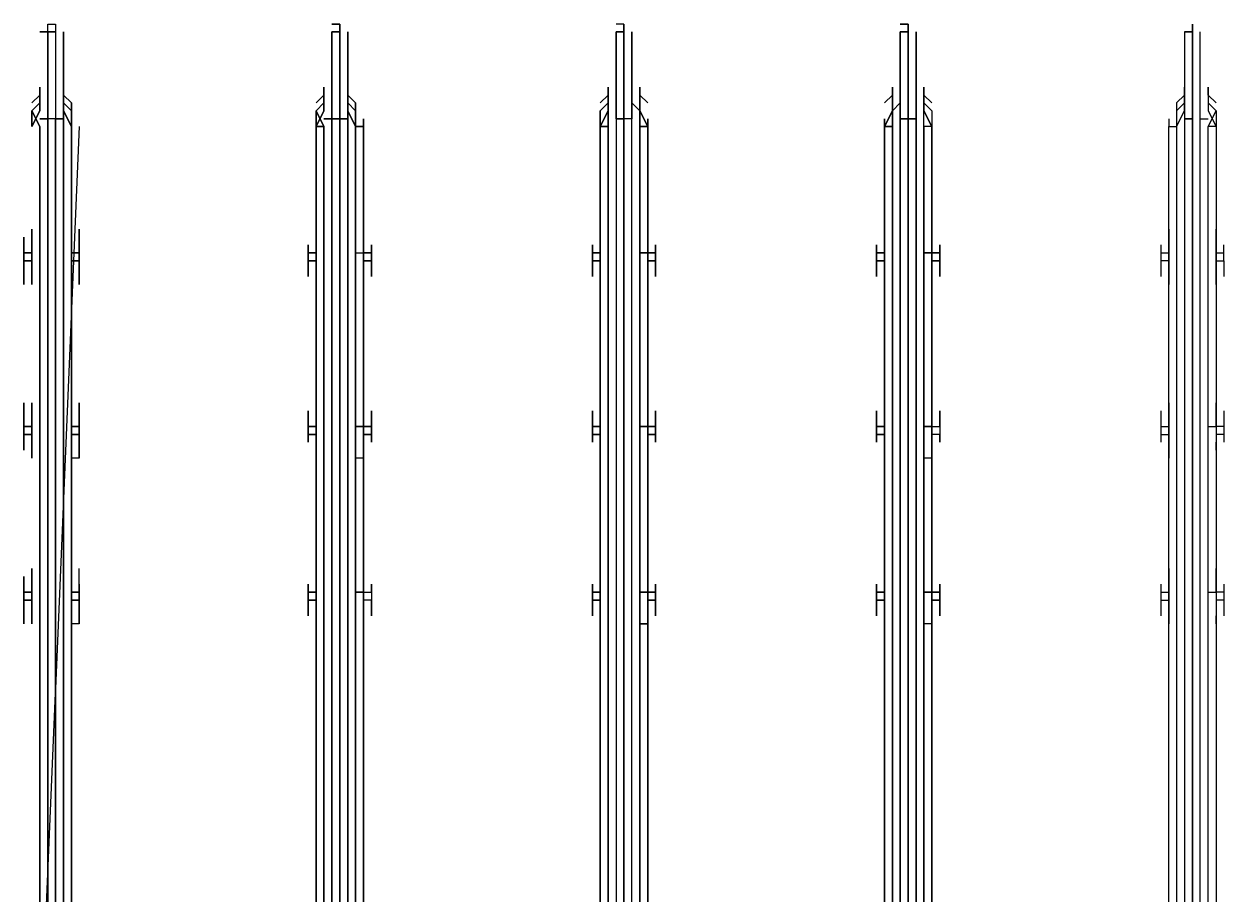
# Model space of a CAD drawing. Header units: metres. Extents: x 531689 to 532245, y 2673919 to 2674172.
# Drawn here: x 532023.4661 to 532023.6763, y 2674041.6065 to 2674041.759 of the extents above; entities that cross this region are included whole.
import ezdxf

# ---------------------------------------------------------------- set-up
doc = ezdxf.new("R2010")
doc.units = ezdxf.units.M
doc.header["$MEASUREMENT"] = 0
doc.linetypes.add('PDF_IMPORT', pattern=[1, 0.8, -0.2])
doc.layers.add('IDT', color=7, linetype='Continuous')

# ---------------------------------------------------------------- blocks, each defined once
blk = doc.blocks.new('IDT')
at = {"layer": 'IDT', "color": 0, "lineweight": 25}
for p, q in [((17.35591, 8.71559), (17.35591, 8.5178)), ((17.3573, 8.5178), (17.3573, 8.71559)), ((17.35868, 8.71559), (17.35868, 8.51642)), ((17.36006, 8.71559), (17.36006, 8.51642)), ((17.36006, 8.51642), (17.36006, 8.71559)), ((17.36145, 8.51642), (17.36145, 8.71559)), ((17.36283, 8.5178), (17.36283, 8.71559)), ((17.36421, 8.71559), (17.36421, 8.5178)), ((17.40571, 8.71559), (17.40571, 8.5178)), ((17.40709, 8.5178), (17.40709, 8.71559)), ((17.40847, 8.51642), (17.40847, 8.71559)), ((17.40986, 8.71559), (17.40986, 8.51642)), ((17.40986, 8.51642), (17.40986, 8.71559)), ((17.41124, 8.51642), (17.41124, 8.71559)), ((17.41262, 8.5178), (17.41262, 8.71559)), ((17.41401, 8.71559), (17.41401, 8.5178)), ((17.45688, 8.71559), (17.45688, 8.5178)), ((17.45688, 8.5178), (17.45688, 8.71559)), ((17.45688, 8.5178), (17.45688, 8.71559)), ((17.45688, 8.71559), (17.45688, 8.5178)), ((17.45827, 8.51642), (17.45827, 8.71559)), ((17.45827, 8.71559), (17.45827, 8.51642)), ((17.45965, 8.51642), (17.45965, 8.71559)), ((17.45965, 8.71559), (17.45965, 8.51642)), ((17.46103, 8.71559), (17.46103, 8.51642)), ((17.46103, 8.51642), (17.46103, 8.71559)), ((17.46103, 8.51642), (17.46103, 8.71559)), ((17.46103, 8.71559), (17.46103, 8.51642)), ((17.46242, 8.5178), (17.46242, 8.71559)), ((17.46242, 8.71559), (17.46242, 8.5178)), ((17.25633, 8.5178), (17.25633, 8.71144)), ((17.25771, 8.71144), (17.25771, 8.5178)), ((17.25909, 8.71144), (17.25909, 8.51642)), ((17.26048, 8.71144), (17.26048, 8.51642)), ((17.26048, 8.51642), (17.26048, 8.71144)), ((17.26186, 8.51642), (17.26186, 8.71144)), ((17.26324, 8.5178), (17.26324, 8.71144)), ((17.26463, 8.71144), (17.26463, 8.5178)), ((17.30612, 8.71144), (17.30612, 8.5178)), ((17.30612, 8.5178), (17.30612, 8.71144)), ((17.3075, 8.5178), (17.3075, 8.71144)), ((17.3075, 8.71144), (17.3075, 8.5178)), ((17.30889, 8.51642), (17.30889, 8.71144)), ((17.30889, 8.71144), (17.30889, 8.51642)), ((17.31027, 8.51642), (17.31027, 8.71144)), ((17.31027, 8.71144), (17.31027, 8.51642)), ((17.31027, 8.51642), (17.31027, 8.71144)), ((17.31027, 8.71144), (17.31027, 8.51642)), ((17.31165, 8.51642), (17.31165, 8.71144)), ((17.31165, 8.71144), (17.31165, 8.51642)), ((17.31304, 8.5178), (17.31304, 8.71144)), ((17.31304, 8.71144), (17.31304, 8.5178)), ((17.31442, 8.5178), (17.31442, 8.71144)), ((17.31442, 8.71144), (17.31442, 8.5178)), ((17.35591, 8.5178), (17.35591, 8.70868)), ((17.3573, 8.70868), (17.3573, 8.5178)), ((17.35868, 8.70868), (17.35868, 8.51642)), ((17.36006, 8.70868), (17.36006, 8.51642)), ((17.36006, 8.51642), (17.36006, 8.70868)), ((17.36145, 8.51642), (17.36145, 8.70868)), ((17.36283, 8.70868), (17.36283, 8.5178)), ((17.36421, 8.5178), (17.36421, 8.70868)), ((17.40571, 8.5178), (17.40571, 8.70868)), ((17.40709, 8.70868), (17.40709, 8.5178)), ((17.40847, 8.70868), (17.40847, 8.51642)), ((17.40986, 8.70868), (17.40986, 8.51642)), ((17.40986, 8.51642), (17.40986, 8.70868)), ((17.41124, 8.70868), (17.41124, 8.51642)), ((17.41262, 8.70868), (17.41262, 8.5178)), ((17.41401, 8.5178), (17.41401, 8.70868)), ((17.25494, 8.60079), (17.25494, 8.60356)), ((17.25633, 8.59941), (17.25633, 8.60494)), ((17.25633, 8.60494), (17.25633, 8.60356)), ((17.26463, 8.59526), (17.26463, 8.60494)), ((17.26463, 8.60494), (17.26463, 8.60356)), ((17.26601, 8.60079), (17.26601, 8.60356)), ((17.30474, 8.60356), (17.30474, 8.60079)), ((17.30474, 8.60079), (17.30474, 8.60356)), ((17.30612, 8.60494), (17.3075, 8.60494)), ((17.30612, 8.59941), (17.30612, 8.60494)), ((17.30612, 8.60494), (17.30612, 8.60356)), ((17.30612, 8.60356), (17.30612, 8.60494)), ((17.30612, 8.60494), (17.30612, 8.60079)), ((17.31442, 8.60494), (17.31442, 8.60079)), ((17.31442, 8.60079), (17.31442, 8.60494)), ((17.31442, 8.60494), (17.31442, 8.60356)), ((17.31442, 8.60356), (17.31442, 8.60494)), ((17.3158, 8.60356), (17.3158, 8.60079)), ((17.3158, 8.60079), (17.3158, 8.60356)), ((17.35453, 8.60079), (17.35453, 8.60356)), ((17.35453, 8.60356), (17.35453, 8.60079)), ((17.35591, 8.60079), (17.35591, 8.60494)), ((17.35591, 8.60494), (17.3573, 8.60494)), ((17.3573, 8.60494), (17.35591, 8.60494)), ((17.35591, 8.60494), (17.35591, 8.60356)), ((17.35591, 8.60356), (17.35591, 8.60494)), ((17.35591, 8.60494), (17.35591, 8.60079)), ((17.36421, 8.60494), (17.36421, 8.60356)), ((17.36421, 8.60356), (17.36421, 8.60494)), ((17.36421, 8.60494), (17.36421, 8.60079)), ((17.36421, 8.59941), (17.36421, 8.60494)), ((17.3656, 8.60356), (17.3656, 8.60079)), ((17.3656, 8.60079), (17.3656, 8.60356)), ((17.40432, 8.60356), (17.40432, 8.60079)), ((17.40432, 8.60079), (17.40432, 8.60356)), ((17.40571, 8.60356), (17.40571, 8.60494)), ((17.40571, 8.60494), (17.40571, 8.60356)), ((17.40571, 8.60079), (17.40571, 8.60494)), ((17.40571, 8.60494), (17.40571, 8.59941)), ((17.41401, 8.60494), (17.41401, 8.60079)), ((17.41401, 8.60079), (17.41401, 8.60494)), ((17.41401, 8.60494), (17.41401, 8.60356)), ((17.41401, 8.60356), (17.41401, 8.60494)), ((17.41539, 8.60356), (17.41539, 8.60079)), ((17.41539, 8.60079), (17.41539, 8.60356)), ((17.4555, 8.60079), (17.4555, 8.60494)), ((17.4555, 8.60494), (17.4555, 8.60356)), ((17.4555, 8.60494), (17.45688, 8.60494)), ((17.4555, 8.60494), (17.4555, 8.60356)), ((17.4555, 8.60079), (17.4555, 8.60494)), ((17.4555, 8.60356), (17.4555, 8.60079)), ((17.4555, 8.60356), (17.4555, 8.60079)), ((17.4638, 8.60494), (17.4638, 8.60079)), ((17.4638, 8.60079), (17.4638, 8.60494)), ((17.46518, 8.60494), (17.46518, 8.60356)), ((17.46518, 8.60356), (17.46518, 8.60494)), ((17.46518, 8.60356), (17.46518, 8.60079)), ((17.46518, 8.60079), (17.46518, 8.60356)), ((17.25494, 8.59941), (17.25494, 8.60079)), ((17.25494, 8.60079), (17.25633, 8.60079)), ((17.25494, 8.59803), (17.25494, 8.59941)), ((17.25494, 8.59941), (17.25633, 8.59941)), ((17.25771, 8.59941), (17.25633, 8.59941)), ((17.25633, 8.59941), (17.25633, 8.59526)), ((17.26601, 8.60079), (17.26463, 8.60079)), ((17.26601, 8.59941), (17.26463, 8.59941)), ((17.26601, 8.59941), (17.26601, 8.60079)), ((17.26601, 8.59803), (17.26601, 8.59941)), ((17.30612, 8.60079), (17.30474, 8.60079)), ((17.30474, 8.60079), (17.30474, 8.59941)), ((17.30474, 8.59941), (17.30474, 8.60079)), ((17.30474, 8.60079), (17.30612, 8.60079)), ((17.30474, 8.59941), (17.30474, 8.59803)), ((17.30474, 8.59803), (17.30474, 8.59941)), ((17.30474, 8.59941), (17.30612, 8.59941)), ((17.30612, 8.59941), (17.30474, 8.59941)), ((17.30612, 8.60079), (17.30612, 8.59941)), ((17.3075, 8.59941), (17.30612, 8.59941)), ((17.30612, 8.59941), (17.30612, 8.59526)), ((17.30612, 8.59526), (17.30612, 8.59941)), ((17.30612, 8.59941), (17.3075, 8.59941)), ((17.31442, 8.59941), (17.31442, 8.60079)), ((17.31442, 8.60079), (17.3158, 8.60079)), ((17.3158, 8.60079), (17.31442, 8.60079)), ((17.31442, 8.60079), (17.31442, 8.59941)), ((17.31442, 8.59941), (17.31442, 8.59526)), ((17.31442, 8.59526), (17.31442, 8.59941)), ((17.31442, 8.59941), (17.3158, 8.59941)), ((17.3158, 8.59941), (17.31442, 8.59941)), ((17.3158, 8.60079), (17.3158, 8.59941)), ((17.3158, 8.59941), (17.3158, 8.60079)), ((17.3158, 8.59941), (17.3158, 8.59803)), ((17.3158, 8.59803), (17.3158, 8.59941)), ((17.35591, 8.60079), (17.35453, 8.60079)), ((17.35453, 8.60079), (17.35453, 8.59941)), ((17.35453, 8.59941), (17.35453, 8.60079)), ((17.35453, 8.60079), (17.35591, 8.60079)), ((17.35453, 8.59941), (17.35453, 8.59803)), ((17.35453, 8.59803), (17.35453, 8.59941)), ((17.35453, 8.59941), (17.35591, 8.59941)), ((17.35591, 8.59941), (17.35453, 8.59941)), ((17.35591, 8.59941), (17.35591, 8.60079)), ((17.35591, 8.60079), (17.35591, 8.59941)), ((17.3573, 8.59941), (17.35591, 8.59941)), ((17.35591, 8.59941), (17.35591, 8.59526)), ((17.35591, 8.59526), (17.35591, 8.59941)), ((17.35591, 8.59941), (17.3573, 8.59941)), ((17.36421, 8.60079), (17.3656, 8.60079)), ((17.3656, 8.60079), (17.36421, 8.60079)), ((17.36421, 8.60079), (17.36421, 8.59941)), ((17.36421, 8.59941), (17.3656, 8.59941)), ((17.3656, 8.59941), (17.36421, 8.59941)), ((17.36421, 8.59941), (17.36421, 8.59526)), ((17.36421, 8.59526), (17.36421, 8.59941)), ((17.3656, 8.60079), (17.3656, 8.59941)), ((17.3656, 8.59941), (17.3656, 8.60079)), ((17.3656, 8.59941), (17.3656, 8.59803)), ((17.3656, 8.59803), (17.3656, 8.59941)), ((17.40432, 8.59941), (17.40432, 8.60079)), ((17.40432, 8.60079), (17.40571, 8.60079)), ((17.40432, 8.59941), (17.40432, 8.60079)), ((17.40432, 8.60079), (17.40571, 8.60079)), ((17.40432, 8.59941), (17.40432, 8.59803)), ((17.40432, 8.59803), (17.40432, 8.59941)), ((17.40571, 8.59941), (17.40432, 8.59941)), ((17.40571, 8.59941), (17.40432, 8.59941)), ((17.40571, 8.60079), (17.40571, 8.59941)), ((17.40709, 8.59941), (17.40571, 8.59941)), ((17.40571, 8.59941), (17.40571, 8.59526)), ((17.40571, 8.59526), (17.40571, 8.59941)), ((17.40571, 8.59941), (17.40709, 8.59941)), ((17.41401, 8.59941), (17.41401, 8.60079)), ((17.41401, 8.60079), (17.41539, 8.60079)), ((17.41539, 8.60079), (17.41401, 8.60079)), ((17.41401, 8.60079), (17.41401, 8.59941)), ((17.41401, 8.59941), (17.41401, 8.59526)), ((17.41401, 8.59526), (17.41401, 8.59941)), ((17.41401, 8.59941), (17.41539, 8.59941)), ((17.41539, 8.59941), (17.41401, 8.59941)), ((17.41539, 8.60079), (17.41539, 8.59941)), ((17.41539, 8.59941), (17.41539, 8.60079)), ((17.41539, 8.59941), (17.41539, 8.59803)), ((17.41539, 8.59803), (17.41539, 8.59941)), ((17.4555, 8.59941), (17.4555, 8.60079)), ((17.45688, 8.60079), (17.4555, 8.60079)), ((17.4555, 8.60079), (17.4555, 8.59941)), ((17.4555, 8.59941), (17.4555, 8.60079)), ((17.4555, 8.60079), (17.45688, 8.60079)), ((17.4555, 8.60079), (17.4555, 8.59941)), ((17.4555, 8.59941), (17.4555, 8.59526)), ((17.4555, 8.59803), (17.4555, 8.59941)), ((17.4555, 8.59941), (17.45688, 8.59941)), ((17.45688, 8.59941), (17.4555, 8.59941)), ((17.4555, 8.59941), (17.45688, 8.59941)), ((17.45688, 8.59941), (17.4555, 8.59941)), ((17.4555, 8.59941), (17.4555, 8.59526)), ((17.4555, 8.59803), (17.4555, 8.59941)), ((17.4638, 8.60079), (17.46518, 8.60079)), ((17.46518, 8.60079), (17.4638, 8.60079)), ((17.4638, 8.60079), (17.4638, 8.59941)), ((17.4638, 8.59941), (17.4638, 8.60079)), ((17.4638, 8.59941), (17.4638, 8.59526)), ((17.4638, 8.59526), (17.4638, 8.59941)), ((17.4638, 8.59941), (17.46518, 8.59941)), ((17.46518, 8.59941), (17.4638, 8.59941)), ((17.46518, 8.60079), (17.46518, 8.59941)), ((17.46518, 8.59941), (17.46518, 8.60079)), ((17.46518, 8.59941), (17.46518, 8.59803)), ((17.46518, 8.59803), (17.46518, 8.59941)), ((17.25633, 8.59803), (17.25633, 8.59664)), ((17.26463, 8.59664), (17.26463, 8.59803)), ((17.30612, 8.59664), (17.30612, 8.59803)), ((17.30612, 8.59803), (17.30612, 8.59664)), ((17.31442, 8.59803), (17.31442, 8.59664)), ((17.31442, 8.59664), (17.31442, 8.59803)), ((17.35591, 8.59664), (17.35591, 8.59803)), ((17.35591, 8.59803), (17.35591, 8.59664)), ((17.36421, 8.59803), (17.36421, 8.59664)), ((17.36421, 8.59664), (17.36421, 8.59803)), ((17.40571, 8.59664), (17.40571, 8.59803)), ((17.40571, 8.59803), (17.40571, 8.59664)), ((17.41401, 8.59803), (17.41401, 8.59664)), ((17.41401, 8.59664), (17.41401, 8.59803)), ((17.4555, 8.59803), (17.4555, 8.59664)), ((17.4555, 8.59803), (17.4555, 8.59664)), ((17.46518, 8.59803), (17.46518, 8.59664)), ((17.46518, 8.59664), (17.46518, 8.59803)), ((17.25633, 8.57175), (17.25633, 8.57589)), ((17.26463, 8.57175), (17.26463, 8.57589)), ((17.30612, 8.57589), (17.3075, 8.57589)), ((17.30612, 8.57175), (17.30612, 8.57589)), ((17.30612, 8.57589), (17.30612, 8.57175)), ((17.31442, 8.57589), (17.31442, 8.57175)), ((17.31442, 8.57175), (17.31442, 8.57589)), ((17.35591, 8.57175), (17.35591, 8.57589)), ((17.35591, 8.57589), (17.35591, 8.57036)), ((17.36421, 8.57175), (17.36421, 8.57589)), ((17.36421, 8.57589), (17.36421, 8.57036)), ((17.40571, 8.57589), (17.40709, 8.57589)), ((17.40571, 8.57175), (17.40571, 8.57589)), ((17.40571, 8.57589), (17.40571, 8.57175)), ((17.41401, 8.57589), (17.41401, 8.57175)), ((17.41401, 8.57036), (17.41401, 8.57589)), ((17.4555, 8.57175), (17.4555, 8.57589)), ((17.4555, 8.57589), (17.4555, 8.57175)), ((17.4555, 8.57589), (17.45688, 8.57589)), ((17.4638, 8.57175), (17.4638, 8.57589)), ((17.4638, 8.57589), (17.4638, 8.57175)), ((17.25633, 8.57451), (17.25633, 8.57313)), ((17.26463, 8.57313), (17.26463, 8.57451)), ((17.30612, 8.57313), (17.30612, 8.57451)), ((17.30612, 8.57451), (17.30612, 8.57313)), ((17.31442, 8.57451), (17.31442, 8.57313)), ((17.31442, 8.57313), (17.31442, 8.57451)), ((17.35591, 8.57313), (17.35591, 8.57451)), ((17.35591, 8.57451), (17.35591, 8.57313)), ((17.36421, 8.57451), (17.36421, 8.57313)), ((17.36421, 8.57313), (17.36421, 8.57451)), ((17.40571, 8.57313), (17.40571, 8.57451)), ((17.40571, 8.57451), (17.40571, 8.57313)), ((17.41401, 8.57451), (17.41401, 8.57313)), ((17.41401, 8.57313), (17.41401, 8.57451)), ((17.4555, 8.57313), (17.4555, 8.57451)), ((17.4555, 8.57451), (17.4555, 8.57313)), ((17.46518, 8.57451), (17.46518, 8.57313)), ((17.46518, 8.57313), (17.46518, 8.57451)), ((17.25494, 8.57175), (17.25494, 8.57313)), ((17.25494, 8.57036), (17.25494, 8.57175)), ((17.25494, 8.57175), (17.25633, 8.57175)), ((17.25633, 8.57036), (17.25633, 8.57175)), ((17.26463, 8.57036), (17.26463, 8.57175)), ((17.26601, 8.57175), (17.26463, 8.57175)), ((17.26601, 8.57175), (17.26601, 8.57313)), ((17.26601, 8.57036), (17.26601, 8.57175)), ((17.30474, 8.57313), (17.30474, 8.57175)), ((17.30474, 8.57175), (17.30474, 8.57313)), ((17.30474, 8.57036), (17.30474, 8.57175)), ((17.30474, 8.57175), (17.30612, 8.57175)), ((17.30474, 8.57036), (17.30474, 8.57175)), ((17.30474, 8.57175), (17.30612, 8.57175)), ((17.30612, 8.57175), (17.30612, 8.57036)), ((17.30612, 8.57175), (17.30612, 8.57036)), ((17.31442, 8.57036), (17.31442, 8.57175)), ((17.31442, 8.57175), (17.3158, 8.57175)), ((17.3158, 8.57175), (17.31442, 8.57175)), ((17.31442, 8.57175), (17.31442, 8.57036)), ((17.3158, 8.57313), (17.3158, 8.57175)), ((17.3158, 8.57175), (17.3158, 8.57313)), ((17.3158, 8.57175), (17.3158, 8.57036)), ((17.3158, 8.57036), (17.3158, 8.57175)), ((17.35453, 8.57313), (17.35453, 8.57175)), ((17.35453, 8.57175), (17.35453, 8.57313)), ((17.35453, 8.57036), (17.35453, 8.57175)), ((17.35453, 8.57175), (17.35591, 8.57175)), ((17.35591, 8.57175), (17.35453, 8.57175)), ((17.35453, 8.57175), (17.35453, 8.57036)), ((17.35591, 8.57036), (17.35591, 8.57175)), ((17.36421, 8.57036), (17.36421, 8.57175)), ((17.36421, 8.57175), (17.3656, 8.57175)), ((17.3656, 8.57175), (17.36421, 8.57175)), ((17.3656, 8.57313), (17.3656, 8.57175)), ((17.3656, 8.57175), (17.3656, 8.57313)), ((17.3656, 8.57175), (17.3656, 8.57036)), ((17.3656, 8.57036), (17.3656, 8.57175)), ((17.40432, 8.57313), (17.40432, 8.57175)), ((17.40432, 8.57175), (17.40432, 8.57313)), ((17.40571, 8.57175), (17.40432, 8.57175)), ((17.40432, 8.57175), (17.40432, 8.57036)), ((17.40432, 8.57036), (17.40432, 8.57175)), ((17.40432, 8.57175), (17.40571, 8.57175)), ((17.40571, 8.57036), (17.40571, 8.57175)), ((17.40571, 8.57175), (17.40571, 8.57036)), ((17.41401, 8.57175), (17.41539, 8.57175)), ((17.41539, 8.57175), (17.41401, 8.57175)), ((17.41401, 8.57175), (17.41401, 8.57036)), ((17.41539, 8.57313), (17.41539, 8.57175)), ((17.41539, 8.57175), (17.41539, 8.57313)), ((17.41539, 8.57175), (17.41539, 8.57036)), ((17.41539, 8.57036), (17.41539, 8.57175)), ((17.4555, 8.57313), (17.4555, 8.57175)), ((17.4555, 8.57175), (17.4555, 8.57313)), ((17.45688, 8.57175), (17.4555, 8.57175)), ((17.4555, 8.57175), (17.4555, 8.57036)), ((17.4555, 8.57036), (17.4555, 8.57175)), ((17.4555, 8.57175), (17.45688, 8.57175)), ((17.4555, 8.57175), (17.4555, 8.57036)), ((17.4555, 8.57036), (17.4555, 8.57175)), ((17.4638, 8.57175), (17.4638, 8.56621)), ((17.4638, 8.56621), (17.4638, 8.57175)), ((17.4638, 8.57175), (17.46518, 8.57175)), ((17.46518, 8.57175), (17.4638, 8.57175)), ((17.46518, 8.57313), (17.46518, 8.57175)), ((17.46518, 8.57175), (17.46518, 8.57313)), ((17.46518, 8.57175), (17.46518, 8.57036)), ((17.46518, 8.57036), (17.46518, 8.57175)), ((17.25494, 8.5676), (17.25494, 8.57036)), ((17.25494, 8.57036), (17.25633, 8.57036)), ((17.25771, 8.57036), (17.25633, 8.57036)), ((17.25633, 8.57036), (17.25633, 8.56621)), ((17.26463, 8.56621), (17.26463, 8.57036)), ((17.26601, 8.57036), (17.26463, 8.57036)), ((17.26601, 8.5676), (17.26601, 8.57036)), ((17.30612, 8.57036), (17.30474, 8.57036)), ((17.30474, 8.57036), (17.30474, 8.5676)), ((17.30474, 8.5676), (17.30474, 8.57036)), ((17.30612, 8.57036), (17.30474, 8.57036)), ((17.3075, 8.57036), (17.30612, 8.57036)), ((17.30612, 8.57036), (17.30612, 8.56621)), ((17.30612, 8.56621), (17.30612, 8.57036)), ((17.30612, 8.57036), (17.3075, 8.57036)), ((17.31442, 8.57036), (17.31442, 8.56621)), ((17.31442, 8.56621), (17.31442, 8.57036)), ((17.31442, 8.57036), (17.3158, 8.57036)), ((17.3158, 8.57036), (17.31442, 8.57036)), ((17.3158, 8.57036), (17.3158, 8.5676)), ((17.3158, 8.5676), (17.3158, 8.57036)), ((17.35453, 8.57036), (17.35453, 8.5676)), ((17.35453, 8.5676), (17.35453, 8.57036)), ((17.35453, 8.57036), (17.35591, 8.57036)), ((17.35591, 8.57036), (17.35453, 8.57036)), ((17.35591, 8.57036), (17.3573, 8.57036)), ((17.3573, 8.57036), (17.35591, 8.57036)), ((17.35591, 8.57036), (17.35591, 8.56621)), ((17.35591, 8.56621), (17.35591, 8.57036)), ((17.36421, 8.57036), (17.36421, 8.56621)), ((17.36421, 8.56621), (17.36421, 8.57036)), ((17.36421, 8.57036), (17.3656, 8.57036)), ((17.3656, 8.57036), (17.36421, 8.57036)), ((17.3656, 8.57036), (17.3656, 8.5676)), ((17.3656, 8.5676), (17.3656, 8.57036)), ((17.40432, 8.57036), (17.40432, 8.5676)), ((17.40432, 8.5676), (17.40432, 8.57036)), ((17.40432, 8.57036), (17.40571, 8.57036)), ((17.40571, 8.57036), (17.40432, 8.57036)), ((17.40571, 8.57036), (17.40571, 8.56621)), ((17.40571, 8.56621), (17.40571, 8.57036)), ((17.40571, 8.57036), (17.40709, 8.57036)), ((17.40709, 8.57036), (17.40571, 8.57036)), ((17.41401, 8.57036), (17.41401, 8.56621)), ((17.41401, 8.56621), (17.41401, 8.57036)), ((17.41401, 8.57036), (17.41539, 8.57036)), ((17.41539, 8.57036), (17.41401, 8.57036)), ((17.41539, 8.57036), (17.41539, 8.5676)), ((17.41539, 8.5676), (17.41539, 8.57036)), ((17.4555, 8.5676), (17.4555, 8.57036)), ((17.4555, 8.57036), (17.4555, 8.56621)), ((17.4555, 8.57036), (17.45688, 8.57036)), ((17.45688, 8.57036), (17.4555, 8.57036)), ((17.4555, 8.57036), (17.45688, 8.57036)), ((17.45688, 8.57036), (17.4555, 8.57036)), ((17.4555, 8.57036), (17.4555, 8.56621)), ((17.4555, 8.5676), (17.4555, 8.57036)), ((17.4638, 8.57036), (17.46518, 8.57036)), ((17.46518, 8.57036), (17.4638, 8.57036)), ((17.46518, 8.57036), (17.46518, 8.5676)), ((17.46518, 8.5676), (17.46518, 8.57036)), ((17.25633, 8.56621), (17.25633, 8.5676)), ((17.26463, 8.5676), (17.26463, 8.56621)), ((17.30612, 8.56621), (17.30612, 8.5676)), ((17.30612, 8.5676), (17.30612, 8.56621)), ((17.31442, 8.56621), (17.31442, 8.5676)), ((17.31442, 8.5676), (17.31442, 8.56621)), ((17.35591, 8.56621), (17.35591, 8.5676)), ((17.35591, 8.5676), (17.35591, 8.56621)), ((17.36421, 8.56621), (17.36421, 8.5676)), ((17.36421, 8.5676), (17.36421, 8.56621)), ((17.40571, 8.56621), (17.40571, 8.5676)), ((17.40571, 8.5676), (17.40571, 8.56621)), ((17.41401, 8.56621), (17.41401, 8.5676)), ((17.41401, 8.5676), (17.41401, 8.56621)), ((17.4555, 8.56621), (17.4555, 8.5676)), ((17.4555, 8.5676), (17.4555, 8.56621)), ((17.46518, 8.5676), (17.46518, 8.56621)), ((17.46518, 8.56621), (17.46518, 8.5676)), ((17.25633, 8.54408), (17.25633, 8.54547)), ((17.25633, 8.54547), (17.25633, 8.54132)), ((17.26463, 8.53993), (17.26463, 8.54547)), ((17.26463, 8.54547), (17.26463, 8.54408)), ((17.30612, 8.54408), (17.30612, 8.54547)), ((17.30612, 8.54547), (17.30612, 8.54408)), ((17.30612, 8.54132), (17.30612, 8.54547)), ((17.30612, 8.54547), (17.30612, 8.53993)), ((17.31442, 8.54132), (17.31442, 8.54547)), ((17.31442, 8.54547), (17.31442, 8.54408)), ((17.31442, 8.54408), (17.31442, 8.54547)), ((17.31442, 8.54547), (17.31442, 8.54132)), ((17.35591, 8.54408), (17.35591, 8.54547)), ((17.35591, 8.54547), (17.35591, 8.54408)), ((17.35591, 8.54132), (17.35591, 8.54547)), ((17.35591, 8.54547), (17.35591, 8.54132)), ((17.36421, 8.54547), (17.36421, 8.54408)), ((17.36421, 8.54408), (17.36421, 8.54547)), ((17.36421, 8.54132), (17.36421, 8.54547)), ((17.36421, 8.54547), (17.36421, 8.54132)), ((17.40571, 8.54132), (17.40571, 8.54547)), ((17.40571, 8.54547), (17.40571, 8.54408)), ((17.40571, 8.54408), (17.40571, 8.54547)), ((17.40571, 8.54547), (17.40571, 8.54132)), ((17.41401, 8.54547), (17.41401, 8.54408)), ((17.41401, 8.54408), (17.41401, 8.54547)), ((17.41401, 8.54132), (17.41401, 8.54547)), ((17.41401, 8.54547), (17.41401, 8.53993)), ((17.4555, 8.54132), (17.4555, 8.54547)), ((17.4555, 8.54547), (17.4555, 8.54408)), ((17.4555, 8.54132), (17.4555, 8.54547)), ((17.4555, 8.54547), (17.4555, 8.54408)), ((17.4638, 8.54547), (17.4638, 8.54132)), ((17.4638, 8.54132), (17.4638, 8.54547)), ((17.46518, 8.54547), (17.46518, 8.54408)), ((17.46518, 8.54408), (17.46518, 8.54547)), ((17.25494, 8.54132), (17.25494, 8.54408)), ((17.26601, 8.54132), (17.26601, 8.54408)), ((17.30474, 8.54408), (17.30474, 8.54132)), ((17.30474, 8.54132), (17.30474, 8.54408)), ((17.3158, 8.54408), (17.3158, 8.54132)), ((17.3158, 8.54132), (17.3158, 8.54408)), ((17.35453, 8.54408), (17.35453, 8.54132)), ((17.35453, 8.54132), (17.35453, 8.54408)), ((17.3656, 8.54132), (17.3656, 8.54408)), ((17.3656, 8.54408), (17.3656, 8.54132)), ((17.40432, 8.54132), (17.40432, 8.54408)), ((17.40432, 8.54408), (17.40432, 8.54132)), ((17.41539, 8.54408), (17.41539, 8.54132)), ((17.41539, 8.54132), (17.41539, 8.54408)), ((17.4555, 8.54408), (17.4555, 8.54132)), ((17.4555, 8.54408), (17.4555, 8.54132)), ((17.46518, 8.54408), (17.46518, 8.54132)), ((17.46518, 8.54132), (17.46518, 8.54408)), ((17.25633, 8.54132), (17.25494, 8.54132)), ((17.25494, 8.54132), (17.25494, 8.53993)), ((17.25633, 8.53993), (17.25494, 8.53993)), ((17.25494, 8.53993), (17.25494, 8.53855)), ((17.25633, 8.54132), (17.25633, 8.53993)), ((17.25633, 8.53993), (17.25633, 8.53578)), ((17.26463, 8.54132), (17.26601, 8.54132)), ((17.26463, 8.53578), (17.26463, 8.53993)), ((17.26601, 8.53993), (17.26463, 8.53993)), ((17.26601, 8.53993), (17.26601, 8.54132)), ((17.26601, 8.53855), (17.26601, 8.53993)), ((17.30612, 8.54132), (17.30474, 8.54132)), ((17.30474, 8.54132), (17.30474, 8.53993)), ((17.30474, 8.53993), (17.30474, 8.54132)), ((17.30474, 8.54132), (17.30612, 8.54132)), ((17.30612, 8.53993), (17.30474, 8.53993)), ((17.30474, 8.53993), (17.30474, 8.53855)), ((17.30474, 8.53855), (17.30474, 8.53993)), ((17.30474, 8.53993), (17.30612, 8.53993)), ((17.30612, 8.53993), (17.30612, 8.54132)), ((17.3075, 8.53993), (17.30612, 8.53993)), ((17.30612, 8.53993), (17.30612, 8.53578)), ((17.30612, 8.53578), (17.30612, 8.53993)), ((17.30612, 8.53993), (17.3075, 8.53993)), ((17.31442, 8.53993), (17.31442, 8.54132)), ((17.31442, 8.54132), (17.3158, 8.54132)), ((17.3158, 8.54132), (17.31442, 8.54132)), ((17.31442, 8.54132), (17.31442, 8.53578)), ((17.31442, 8.53993), (17.3158, 8.53993)), ((17.3158, 8.53993), (17.31442, 8.53993)), ((17.31442, 8.53578), (17.31442, 8.53993)), ((17.3158, 8.54132), (17.3158, 8.53993)), ((17.3158, 8.53993), (17.3158, 8.54132)), ((17.3158, 8.53993), (17.3158, 8.53855)), ((17.3158, 8.53855), (17.3158, 8.53993)), ((17.35453, 8.54132), (17.35591, 8.54132)), ((17.35591, 8.54132), (17.35453, 8.54132)), ((17.35453, 8.54132), (17.35453, 8.53993)), ((17.35453, 8.53993), (17.35453, 8.54132)), ((17.35453, 8.53855), (17.35453, 8.53993)), ((17.35453, 8.53993), (17.35591, 8.53993)), ((17.35591, 8.53993), (17.35453, 8.53993)), ((17.35453, 8.53993), (17.35453, 8.53855)), ((17.35591, 8.53993), (17.35591, 8.54132)), ((17.35591, 8.54132), (17.35591, 8.53993)), ((17.3573, 8.53993), (17.35591, 8.53993)), ((17.35591, 8.53993), (17.35591, 8.53578)), ((17.35591, 8.53578), (17.35591, 8.53993)), ((17.35591, 8.53993), (17.3573, 8.53993)), ((17.36421, 8.53993), (17.36421, 8.54132)), ((17.36421, 8.54132), (17.36421, 8.53993)), ((17.36421, 8.54132), (17.3656, 8.54132)), ((17.3656, 8.54132), (17.36421, 8.54132)), ((17.36421, 8.53993), (17.36421, 8.53578)), ((17.36421, 8.53578), (17.36421, 8.53993)), ((17.36421, 8.53993), (17.3656, 8.53993)), ((17.3656, 8.53993), (17.36421, 8.53993)), ((17.3656, 8.54132), (17.3656, 8.53993)), ((17.3656, 8.53993), (17.3656, 8.54132)), ((17.3656, 8.53993), (17.3656, 8.53855)), ((17.3656, 8.53855), (17.3656, 8.53993)), ((17.40571, 8.54132), (17.40432, 8.54132)), ((17.40432, 8.54132), (17.40432, 8.53993)), ((17.40432, 8.53993), (17.40432, 8.54132)), ((17.40432, 8.54132), (17.40571, 8.54132)), ((17.40571, 8.53993), (17.40432, 8.53993)), ((17.40432, 8.53993), (17.40432, 8.53855)), ((17.40432, 8.53855), (17.40432, 8.53993)), ((17.40432, 8.53993), (17.40571, 8.53993)), ((17.40571, 8.53993), (17.40571, 8.54132)), ((17.40571, 8.54132), (17.40571, 8.53993)), ((17.40709, 8.53993), (17.40571, 8.53993)), ((17.40571, 8.53993), (17.40571, 8.53578)), ((17.40571, 8.53578), (17.40571, 8.53993)), ((17.41401, 8.53578), (17.41401, 8.54132)), ((17.41401, 8.54132), (17.41539, 8.54132)), ((17.41539, 8.54132), (17.41401, 8.54132)), ((17.41401, 8.53993), (17.41539, 8.53993)), ((17.41539, 8.53993), (17.41401, 8.53993)), ((17.41401, 8.53993), (17.41401, 8.53578)), ((17.41539, 8.54132), (17.41539, 8.53993)), ((17.41539, 8.53993), (17.41539, 8.54132)), ((17.41539, 8.53993), (17.41539, 8.53855)), ((17.41539, 8.53855), (17.41539, 8.53993)), ((17.4555, 8.53993), (17.4555, 8.54132)), ((17.4555, 8.54132), (17.45688, 8.54132)), ((17.45688, 8.54132), (17.4555, 8.54132)), ((17.4555, 8.54132), (17.4555, 8.53993)), ((17.45688, 8.54132), (17.4555, 8.54132)), ((17.4555, 8.53993), (17.4555, 8.54132)), ((17.4555, 8.54132), (17.4555, 8.53993)), ((17.45688, 8.53993), (17.4555, 8.53993)), ((17.4555, 8.53993), (17.45688, 8.53993)), ((17.45688, 8.53993), (17.4555, 8.53993)), ((17.4555, 8.53993), (17.4555, 8.53578)), ((17.4555, 8.53578), (17.4555, 8.53993)), ((17.4555, 8.53993), (17.45688, 8.53993)), ((17.4555, 8.53855), (17.4555, 8.53993)), ((17.4555, 8.53993), (17.4555, 8.53855)), ((17.4638, 8.53993), (17.4638, 8.54132)), ((17.4638, 8.54132), (17.46518, 8.54132)), ((17.46518, 8.54132), (17.4638, 8.54132)), ((17.4638, 8.54132), (17.4638, 8.53993)), ((17.4638, 8.53993), (17.46518, 8.53993)), ((17.46518, 8.53993), (17.4638, 8.53993)), ((17.4638, 8.53993), (17.4638, 8.53578)), ((17.4638, 8.53578), (17.4638, 8.53993)), ((17.46518, 8.54132), (17.46518, 8.53993)), ((17.46518, 8.53993), (17.46518, 8.54132)), ((17.46518, 8.53993), (17.46518, 8.53855)), ((17.46518, 8.53855), (17.46518, 8.53993)), ((17.25633, 8.53855), (17.25633, 8.53717)), ((17.26463, 8.53717), (17.26463, 8.53855)), ((17.30612, 8.53717), (17.30612, 8.53855)), ((17.30612, 8.53855), (17.30612, 8.53717)), ((17.31442, 8.53855), (17.31442, 8.53717)), ((17.31442, 8.53717), (17.31442, 8.53855)), ((17.35591, 8.53717), (17.35591, 8.53855)), ((17.35591, 8.53855), (17.35591, 8.53717)), ((17.36421, 8.53855), (17.36421, 8.53717)), ((17.36421, 8.53717), (17.36421, 8.53855)), ((17.40571, 8.53717), (17.40571, 8.53855)), ((17.40571, 8.53855), (17.40571, 8.53717)), ((17.41401, 8.53855), (17.41401, 8.53717)), ((17.41401, 8.53717), (17.41401, 8.53855)), ((17.4555, 8.53717), (17.4555, 8.53855)), ((17.4555, 8.53855), (17.4555, 8.53717)), ((17.46518, 8.53855), (17.46518, 8.53717)), ((17.46518, 8.53717), (17.46518, 8.53855)), ((17.25771, 8.51504), (17.25633, 8.5178)), ((17.25633, 8.5178), (17.25771, 8.5178)), ((17.25771, 8.5178), (17.25633, 8.51504)), ((17.25633, 8.51642), (17.25633, 8.5178)), ((17.26324, 8.5178), (17.26186, 8.51504)), ((17.26463, 8.5178), (17.26324, 8.5178)), ((17.26324, 8.51365), (17.26324, 8.5178)), ((17.26463, 8.51642), (17.26463, 8.5178)), ((17.30612, 8.5178), (17.3075, 8.51504)), ((17.3075, 8.51504), (17.30612, 8.5178)), ((17.30612, 8.5178), (17.3075, 8.5178)), ((17.30612, 8.51642), (17.30612, 8.5178)), ((17.30612, 8.5178), (17.3075, 8.5178)), ((17.30612, 8.51642), (17.30612, 8.5178)), ((17.3075, 8.5178), (17.3075, 8.51365)), ((17.3075, 8.5178), (17.3075, 8.51365)), ((17.31442, 8.5178), (17.31304, 8.5178)), ((17.31304, 8.5178), (17.31304, 8.51365)), ((17.31304, 8.51365), (17.31304, 8.5178)), ((17.31304, 8.5178), (17.31442, 8.5178)), ((17.31442, 8.5178), (17.31304, 8.51504)), ((17.31304, 8.51504), (17.31442, 8.5178)), ((17.31442, 8.5178), (17.31442, 8.51642)), ((17.31442, 8.51642), (17.31442, 8.5178)), ((17.35591, 8.5178), (17.3573, 8.51504)), ((17.3573, 8.51504), (17.35591, 8.5178)), ((17.3573, 8.5178), (17.35591, 8.5178)), ((17.35591, 8.5178), (17.35591, 8.51642)), ((17.35591, 8.51642), (17.35591, 8.5178)), ((17.35591, 8.5178), (17.3573, 8.5178)), ((17.3573, 8.51365), (17.3573, 8.5178)), ((17.3573, 8.5178), (17.3573, 8.51365)), ((17.36283, 8.51365), (17.36283, 8.5178)), ((17.36283, 8.5178), (17.36421, 8.5178)), ((17.36421, 8.5178), (17.36283, 8.51504)), ((17.36283, 8.51504), (17.36421, 8.5178)), ((17.36421, 8.5178), (17.36283, 8.5178)), ((17.36283, 8.5178), (17.36283, 8.51365)), ((17.36421, 8.5178), (17.36421, 8.51642)), ((17.36421, 8.51642), (17.36421, 8.5178)), ((17.40571, 8.5178), (17.40571, 8.51642)), ((17.40571, 8.51642), (17.40571, 8.5178)), ((17.40571, 8.5178), (17.40709, 8.5178)), ((17.40709, 8.5178), (17.40571, 8.5178)), ((17.40709, 8.5178), (17.40847, 8.51504)), ((17.40847, 8.51504), (17.40709, 8.5178)), ((17.40709, 8.51365), (17.40709, 8.5178)), ((17.40709, 8.5178), (17.40709, 8.51365)), ((17.41401, 8.51504), (17.41262, 8.5178)), ((17.41262, 8.5178), (17.41401, 8.5178)), ((17.41401, 8.5178), (17.41262, 8.51504)), ((17.41262, 8.51504), (17.41401, 8.5178)), ((17.41401, 8.5178), (17.41262, 8.5178)), ((17.41262, 8.5178), (17.41401, 8.51504)), ((17.41401, 8.5178), (17.41401, 8.51642)), ((17.41401, 8.51642), (17.41401, 8.5178)), ((17.45688, 8.5178), (17.45827, 8.51504)), ((17.45827, 8.51504), (17.45688, 8.5178)), ((17.45688, 8.51365), (17.45688, 8.5178)), ((17.45688, 8.5178), (17.45688, 8.51365)), ((17.45688, 8.5178), (17.45688, 8.51642)), ((17.45688, 8.51642), (17.45688, 8.5178)), ((17.4638, 8.51504), (17.46242, 8.5178)), ((17.46242, 8.5178), (17.4638, 8.51504)), ((17.46242, 8.51504), (17.4638, 8.5178)), ((17.4638, 8.5178), (17.46242, 8.51504)), ((17.4638, 8.5178), (17.4638, 8.51642)), ((17.4638, 8.51642), (17.4638, 8.5178)), ((17.25633, 8.51504), (17.25633, 8.51642)), ((17.25633, 8.51504), (17.25771, 8.51365)), ((17.25771, 8.51365), (17.25633, 8.51504)), ((17.25909, 8.51642), (17.25771, 8.51642)), ((17.25771, 8.51089), (17.25771, 8.51504)), ((17.25909, 8.51642), (17.25909, 8.5012)), ((17.26186, 8.51642), (17.26048, 8.51642)), ((17.26048, 8.51642), (17.26186, 8.51642)), ((17.26048, 8.49982), (17.26048, 8.51642)), ((17.26048, 8.51642), (17.26048, 8.49982)), ((17.26186, 8.5012), (17.26186, 8.51642)), ((17.26186, 8.51504), (17.26186, 8.51089)), ((17.26186, 8.51365), (17.26324, 8.51504)), ((17.26324, 8.51504), (17.26324, 8.51642)), ((17.30612, 8.51504), (17.30612, 8.51642)), ((17.30612, 8.51504), (17.30612, 8.51642)), ((17.3075, 8.51365), (17.30612, 8.51504)), ((17.3075, 8.51365), (17.30612, 8.51504)), ((17.3075, 8.51504), (17.3075, 8.51089)), ((17.3075, 8.51089), (17.3075, 8.51504)), ((17.31027, 8.51642), (17.30889, 8.51642)), ((17.30889, 8.51642), (17.30889, 8.5012)), ((17.30889, 8.5012), (17.30889, 8.51642)), ((17.30889, 8.51642), (17.31027, 8.51642)), ((17.31027, 8.51642), (17.31027, 8.49982)), ((17.31027, 8.49982), (17.31027, 8.51642)), ((17.31027, 8.51642), (17.31165, 8.51642)), ((17.31165, 8.51642), (17.31027, 8.51642)), ((17.31027, 8.51642), (17.31027, 8.49982)), ((17.31027, 8.49982), (17.31027, 8.51642)), ((17.31027, 8.51642), (17.31165, 8.51642)), ((17.31165, 8.51642), (17.31027, 8.51642)), ((17.31165, 8.5012), (17.31165, 8.51642)), ((17.31165, 8.51642), (17.31165, 8.5012)), ((17.31304, 8.51504), (17.31165, 8.51365)), ((17.31165, 8.51365), (17.31304, 8.51504)), ((17.31304, 8.51642), (17.31304, 8.51504)), ((17.31304, 8.51504), (17.31304, 8.51642)), ((17.31304, 8.51504), (17.31304, 8.51089)), ((17.31304, 8.51089), (17.31304, 8.51504)), ((17.3573, 8.51504), (17.3573, 8.51642)), ((17.3573, 8.51642), (17.3573, 8.51504)), ((17.3573, 8.51504), (17.3573, 8.51089)), ((17.3573, 8.51089), (17.3573, 8.51504)), ((17.35868, 8.51365), (17.3573, 8.51504)), ((17.3573, 8.51504), (17.35868, 8.51365)), ((17.35868, 8.51642), (17.36006, 8.51642)), ((17.35868, 8.51642), (17.35868, 8.5012)), ((17.35868, 8.5012), (17.35868, 8.51642)), ((17.35868, 8.51642), (17.36006, 8.51642)), ((17.36006, 8.51642), (17.36006, 8.49982)), ((17.36006, 8.49982), (17.36006, 8.51642)), ((17.36006, 8.51642), (17.36145, 8.51642)), ((17.36006, 8.51642), (17.36145, 8.51642)), ((17.36145, 8.51642), (17.36006, 8.51642)), ((17.36006, 8.51642), (17.36145, 8.51642)), ((17.36006, 8.51642), (17.36006, 8.49982)), ((17.36006, 8.49982), (17.36006, 8.51642)), ((17.36145, 8.51642), (17.36145, 8.5012)), ((17.36145, 8.5012), (17.36145, 8.51642)), ((17.36283, 8.51365), (17.36421, 8.51504)), ((17.36421, 8.51504), (17.36283, 8.51365)), ((17.36283, 8.51504), (17.36283, 8.51089)), ((17.36283, 8.51089), (17.36283, 8.51504)), ((17.36421, 8.51504), (17.36421, 8.51642)), ((17.36421, 8.51642), (17.36421, 8.51504)), ((17.40709, 8.51504), (17.40709, 8.51642)), ((17.40709, 8.51642), (17.40709, 8.51504)), ((17.40847, 8.51365), (17.40709, 8.51504)), ((17.40709, 8.51504), (17.40847, 8.51365)), ((17.40847, 8.51642), (17.40986, 8.51642)), ((17.40986, 8.51642), (17.40847, 8.51642)), ((17.40847, 8.51642), (17.40847, 8.5012)), ((17.40847, 8.5012), (17.40847, 8.51642)), ((17.40847, 8.51504), (17.40847, 8.51089)), ((17.40847, 8.51089), (17.40847, 8.51504)), ((17.40986, 8.51642), (17.41124, 8.51642)), ((17.41124, 8.51642), (17.40986, 8.51642)), ((17.40986, 8.51642), (17.40986, 8.49982)), ((17.40986, 8.49982), (17.40986, 8.51642)), ((17.40986, 8.51642), (17.40986, 8.49982)), ((17.40986, 8.49982), (17.40986, 8.51642)), ((17.41124, 8.51642), (17.41262, 8.51642)), ((17.41262, 8.51642), (17.41124, 8.51642)), ((17.41124, 8.51642), (17.41124, 8.5012)), ((17.41124, 8.5012), (17.41124, 8.51642)), ((17.41262, 8.51365), (17.41401, 8.51504)), ((17.41401, 8.51504), (17.41262, 8.51365)), ((17.41262, 8.51365), (17.41401, 8.51504)), ((17.41262, 8.51504), (17.41262, 8.51089)), ((17.41262, 8.51089), (17.41262, 8.51504)), ((17.41401, 8.51504), (17.41262, 8.51365)), ((17.41401, 8.51504), (17.41401, 8.51642)), ((17.41401, 8.51642), (17.41401, 8.51504)), ((17.45688, 8.51642), (17.45688, 8.51504)), ((17.45688, 8.51504), (17.45688, 8.51642)), ((17.45688, 8.51504), (17.45827, 8.51365)), ((17.45827, 8.51365), (17.45688, 8.51504)), ((17.45827, 8.51642), (17.45965, 8.51642)), ((17.45965, 8.51642), (17.45827, 8.51642)), ((17.45827, 8.51642), (17.45827, 8.5012)), ((17.45827, 8.5012), (17.45827, 8.51642)), ((17.45827, 8.51504), (17.45827, 8.51089)), ((17.45827, 8.51089), (17.45827, 8.51504)), ((17.45965, 8.51642), (17.46103, 8.51642)), ((17.45965, 8.49982), (17.45965, 8.51642)), ((17.45965, 8.49982), (17.45965, 8.51642)), ((17.45965, 8.51642), (17.46103, 8.51642)), ((17.46103, 8.51642), (17.46242, 8.51642)), ((17.46242, 8.51642), (17.46103, 8.51642)), ((17.46103, 8.51642), (17.46103, 8.49982)), ((17.46103, 8.51642), (17.46103, 8.5012)), ((17.46103, 8.5012), (17.46103, 8.51642)), ((17.46103, 8.51642), (17.46103, 8.49982)), ((17.4638, 8.51504), (17.46242, 8.51365)), ((17.46242, 8.51365), (17.4638, 8.51504)), ((17.4638, 8.51504), (17.46242, 8.51365)), ((17.46242, 8.51365), (17.4638, 8.51504)), ((17.46242, 8.51089), (17.46242, 8.51504)), ((17.46242, 8.51504), (17.46242, 8.51089)), ((17.4638, 8.51642), (17.4638, 8.51504)), ((17.4638, 8.51504), (17.4638, 8.51642)), ((17.25633, 8.51365), (17.25771, 8.51227)), ((17.26186, 8.51227), (17.26324, 8.51365)), ((17.3075, 8.51227), (17.30612, 8.51365)), ((17.30612, 8.51365), (17.3075, 8.51227)), ((17.31304, 8.51227), (17.31442, 8.51365)), ((17.31442, 8.51365), (17.31304, 8.51227)), ((17.3573, 8.51227), (17.35591, 8.51365)), ((17.35591, 8.51365), (17.3573, 8.51227)), ((17.36283, 8.51227), (17.36421, 8.51365)), ((17.36421, 8.51365), (17.36283, 8.51227)), ((17.40709, 8.51365), (17.40847, 8.51227)), ((17.40847, 8.51227), (17.40709, 8.51365)), ((17.41262, 8.51227), (17.41401, 8.51365)), ((17.41401, 8.51365), (17.41262, 8.51227)), ((17.45688, 8.51365), (17.45827, 8.51227)), ((17.45827, 8.51227), (17.45688, 8.51365)), ((17.46242, 8.51227), (17.4638, 8.51365)), ((17.4638, 8.51365), (17.46242, 8.51227)), ((17.25771, 8.51227), (17.25771, 8.51089)), ((17.26186, 8.51089), (17.26186, 8.51227)), ((17.3075, 8.51089), (17.3075, 8.51227)), ((17.3075, 8.51227), (17.3075, 8.51089)), ((17.31304, 8.51089), (17.31304, 8.51227)), ((17.31304, 8.51227), (17.31304, 8.51089)), ((17.3573, 8.51089), (17.3573, 8.51227)), ((17.3573, 8.51227), (17.3573, 8.51089)), ((17.36283, 8.51089), (17.36283, 8.51227)), ((17.36283, 8.51227), (17.36283, 8.51089)), ((17.40847, 8.51227), (17.40847, 8.51089)), ((17.40847, 8.51089), (17.40847, 8.51227)), ((17.41262, 8.51089), (17.41262, 8.51227)), ((17.41262, 8.51227), (17.41262, 8.51089)), ((17.45827, 8.51227), (17.45827, 8.51089)), ((17.45827, 8.51089), (17.45827, 8.51227)), ((17.46242, 8.51089), (17.46242, 8.51227)), ((17.46242, 8.51227), (17.46242, 8.51089)), ((17.26186, 8.5012), (17.26048, 8.5012)), ((17.26048, 8.5012), (17.26186, 8.5012)), ((17.31165, 8.5012), (17.31027, 8.5012)), ((17.31027, 8.5012), (17.31165, 8.5012)), ((17.31165, 8.5012), (17.31027, 8.5012)), ((17.31027, 8.5012), (17.31165, 8.5012)), ((17.36145, 8.5012), (17.36006, 8.5012)), ((17.36006, 8.5012), (17.36145, 8.5012)), ((17.36145, 8.5012), (17.36006, 8.5012)), ((17.36006, 8.5012), (17.36145, 8.5012)), ((17.41124, 8.5012), (17.40986, 8.5012)), ((17.40986, 8.5012), (17.41124, 8.5012)), ((17.41124, 8.5012), (17.40986, 8.5012)), ((17.40986, 8.5012), (17.41124, 8.5012)), ((17.46103, 8.5012), (17.45965, 8.5012)), ((17.45965, 8.5012), (17.46103, 8.5012)), ((17.46103, 8.5012), (17.46242, 8.5012)), ((17.46242, 8.5012), (17.46103, 8.5012)), ((17.31027, 8.49982), (17.31165, 8.49982)), ((17.31165, 8.49982), (17.31027, 8.49982)), ((17.36006, 8.49982), (17.36145, 8.49982)), ((17.41124, 8.49982), (17.40986, 8.49982)), ((17.40986, 8.49982), (17.41124, 8.49982)), ((17.46103, 8.49982), (17.45965, 8.49982)), ((17.46103, 8.49982), (17.45965, 8.49982))]:
    blk.add_line(p, q, dxfattribs=at)
at = {"layer": 'IDT', "color": 0, "linetype": 'PDF_IMPORT', "lineweight": 25, "ltscale": 0.119167}
for p, q in [((17.4638, 8.71559), (17.4555, 8.5178)), ((17.4555, 8.5178), (17.4638, 8.71559))]:
    blk.add_line(p, q, dxfattribs=at)

msp = doc.modelspace()

# ---------------------------------------------------------------- block references
at = {"layer": 'IDT', "color": 8, "rotation": 180}
msp.add_blockref('IDT', (532040.93128, 2674050.25885), dxfattribs=at)

doc.saveas('drawing.dxf')
